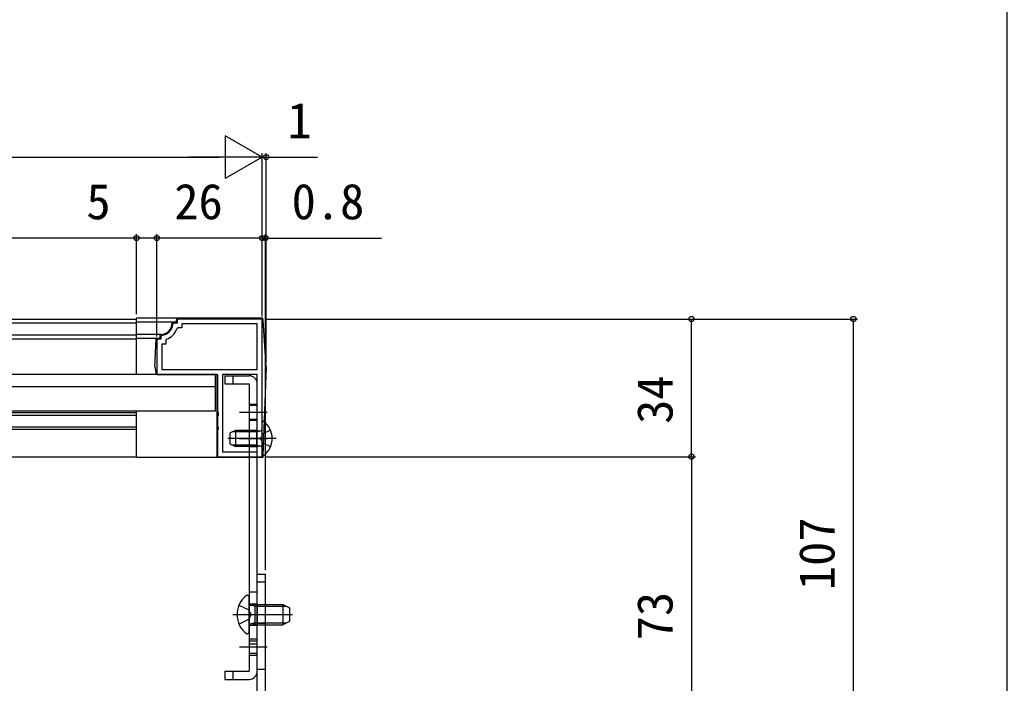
# Model space of a CAD drawing. Units: millimetres, scale not verified. Extents: x -525 to 525, y -783 to 778.
# Drawn here: x 281.1 to 525, y -343.3 to -179.4 of the extents above; entities that cross this region are included whole.
import ezdxf
from ezdxf.enums import TextEntityAlignment as Align

# ---------------------------------------------------------------- set-up
doc = ezdxf.new("R2010")
doc.units = ezdxf.units.MM
doc.header["$LTSCALE"] = 4
for name, color, linetype in [('0-2_YKK_11', 7, 'Continuous'), ('0-4_YKK_12', 2, 'Continuous'), ('0-5_YKK_13', 4, 'Continuous'), ('0-6_YKK_D', 6, 'Continuous'), ('0-7_YKK_ZWAK', 7, 'Continuous')]:
    doc.layers.add(name, color=color, linetype=linetype)
doc.styles.add('ＭＳ ゴシック', font='')
doc.styles.get('ＭＳ ゴシック').set_extended_font_data('MS Gothic')

msp = doc.modelspace()

# ---------------------------------------------------------------- linework, layer by layer
at = {"layer": '0-2_YKK_11'}
for points in [[(341, -287.341), (341, -253.341), (320, -253.341), (320, -254.341), (319.286, -254.341), (318.988, -254.614)], [(316.2, -265.841), (339.8, -265.841), (339.8, -254.541), (321.2, -254.541), (321.2, -255.541), (320.243, -255.541), (319.96, -255.741)], [(316.273, -257.328), (316, -257.627), (316, -258.341), (315, -258.341), (315, -267.041), (330, -267.041), (330, -276.383), (330.12, -276.566), (330.12, -277.116), (330, -277.299), (330, -279.883), (330.12, -280.066), (330.12, -280.616), (330, -280.799), (330, -287.341), (341, -287.341)], [(317.4, -258.301), (317.2, -258.584), (317.2, -259.541), (316.2, -259.541), (316.2, -265.841)]]:
    msp.add_lwpolyline(points, dxfattribs=at)
msp.add_lwpolyline([(331.2, -267.041), (331.2, -286.141), (339.8, -286.141), (339.8, -267.041)], close=True, dxfattribs=at)
for radius, start, end in [(3, 275.2154, 354.78348), (4.2, 289.46987, 340.52763)]:
    msp.add_arc((316, -254.341), radius, start, end, dxfattribs=at)
at = {"layer": '0-4_YKK_12'}
for p, q in [((183.5, -253.341), (310, -253.341)), ((310, -267.041), (310, -253.341)), ((310, -254.336), (183.5, -254.336)), ((310, -257.341), (183.5, -257.341)), ((310, -258.341), (183.5, -258.341)), ((329.7, -267.041), (183.5, -267.041)), ((310.2, -267.041), (183.5, -267.041)), ((329.5, -276.041), (329.5, -267.041)), ((183.5, -270.041), (329.5, -270.041)), ((183.5, -276.041), (329.5, -276.041)), ((310, -276.541), (183.5, -276.541)), ((310, -277.141), (183.5, -277.141)), ((310, -287.341), (310, -276.041)), ((310, -280.041), (183.5, -280.041)), ((310, -280.641), (183.5, -280.641)), ((183.5, -287.341), (310, -287.341))]:
    msp.add_line(p, q, dxfattribs=at)
at = {"layer": '0-5_YKK_13'}
for p, q in [((340.732, -253.141), (310, -253.141)), ((310, -267.041), (310, -253.141)), ((341.2, -253.141), (340.726, -253.141)), ((341.231, -253.608), (341.2, -253.141)), ((318.8, -254.341), (318.8, -254.141)), ((342, -265.141), (341.231, -253.608)), ((316, -257.141), (310, -257.141)), ((315.8, -258.141), (310, -258.141)), ((314.5, -265.141), (314.8, -258.141)), ((315.8, -258.141), (315.8, -257.141)), ((314.5, -265.141), (314.8, -267.041)), ((342, -265.141), (341.217, -287.059)), ((329.8, -267.041), (310, -267.041)), ((329.8, -267.041), (329.8, -287.541)), ((331.8, -267.344), (337.8, -267.344)), ((333.8, -267.344), (333.8, -269.344)), ((337.8, -269.344), (337.8, -340.341)), ((339.8, -340.341), (339.8, -269.344)), ((337.8, -274.341), (339.8, -274.341)), ((337.8, -274.591), (339.8, -274.591)), ((310, -287.541), (310, -276.041)), ((335.381, -276.341), (342.273, -276.341)), ((337.8, -278.091), (339.8, -278.091)), ((337.8, -278.341), (339.8, -278.341)), ((341, -286.817), (341, -278.865)), ((344.5, -282.841), (332.537, -282.841)), ((334.4, -280.841), (333, -281.541)), ((333, -281.541), (333, -284.141)), ((339.6, -281.22), (333.642, -281.22)), ((339.6, -280.841), (334.4, -280.841)), ((334.4, -280.841), (334.4, -284.841)), ((335.381, -282.841), (342.273, -282.841)), ((337.8, -280.841), (339.8, -280.841)), ((337.8, -281.091), (339.8, -281.091)), ((339.6, -280.841), (339.6, -284.841)), ((339.6, -280.841), (340.413, -280.986)), ((339.6, -281.22), (340.615, -280.98)), ((341.212, -281.696), (340.603, -282.841)), ((341.212, -283.986), (340.603, -282.841)), ((343.077, -280.766), (341.212, -281.696)), ((333, -284.141), (334.4, -284.841)), ((339.6, -284.462), (333.642, -284.462)), ((339.6, -284.841), (334.4, -284.841)), ((337.8, -284.591), (339.8, -284.591)), ((337.8, -284.841), (339.8, -284.841)), ((339.6, -284.462), (340.615, -284.702)), ((339.6, -284.841), (340.413, -284.696)), ((343.077, -284.916), (341.212, -283.986)), ((340.718, -287.541), (310, -287.541)), ((341.2, -287.541), (340.713, -287.541)), ((341.217, -287.059), (341.2, -287.541)), ((339.8, -316.341), (341.8, -316.341)), ((339.8, -358.341), (339.8, -316.341)), ((341.8, -358.341), (341.8, -316.341)), ((339.8, -318.273), (341.8, -318.273)), ((337.201, -321.591), (337.3, -321.591)), ((337.8, -320.691), (339.8, -320.691)), ((335.288, -323.991), (337.705, -325.196)), ((337.8, -330.591), (337.8, -322.091)), ((337.8, -323.691), (339.8, -323.691)), ((339.2, -324.274), (338.277, -324.081)), ((339.2, -323.841), (338.605, -324.057)), ((339.2, -323.841), (339.2, -328.841)), ((339.2, -323.841), (346.1, -323.841)), ((339.2, -324.274), (347.02, -324.274)), ((339.8, -324.051), (339.8, -329.051)), ((339.8, -324.241), (341.8, -324.241)), ((346.1, -323.841), (347.8, -324.641)), ((346.1, -323.841), (346.1, -328.841)), ((333.8, -326.341), (348.5, -326.341)), ((338.314, -326.341), (337.705, -325.196)), ((338.314, -326.341), (337.705, -327.486)), ((347.8, -324.641), (347.8, -328.041)), ((335.288, -328.691), (337.705, -327.486)), ((337.8, -328.991), (339.8, -328.991)), ((339.2, -328.408), (338.277, -328.602)), ((339.2, -328.841), (338.605, -328.625)), ((339.2, -328.408), (347.02, -328.408)), ((339.2, -328.841), (346.1, -328.841)), ((339.8, -328.441), (341.8, -328.441)), ((347.8, -328.041), (346.1, -328.841)), ((337.201, -331.091), (337.3, -331.091)), ((337.8, -332.341), (339.8, -332.341)), ((337.8, -332.841), (339.8, -332.841)), ((337.8, -333.609), (339.8, -333.609)), ((335.381, -334.341), (342.273, -334.341)), ((337.8, -335.841), (339.8, -335.841)), ((337.8, -336.341), (339.8, -336.341)), ((331.8, -340.341), (337.8, -340.341)), ((333.8, -340.341), (333.8, -342.341)), ((339.8, -339.841), (341.8, -339.841))]:
    msp.add_line(p, q, dxfattribs=at)
for points in [[(319.8, -253.641), (319.8, -254.141), (310, -254.141)], [(331.8, -267.344), (331.8, -269.344), (337.8, -269.344)], [(331.8, -340.341), (331.8, -342.341), (337.8, -342.341)]]:
    msp.add_lwpolyline(points, dxfattribs=at)
for centre, radius, start, end in [((320.3, -253.641), 0.5, 90, 180), ((340.732, -253.641), 0.5, 3.81407, 90), ((316, -254.341), 2.8, 270, 0), ((337.8, -269.344), 2, 0, 90), ((341.274, -278.865), 0.274, 52.28591, 180), ((338.2, -282.841), 5.3, 306.68934, 53.31066), ((340.5, -280.493), 0.5, 259.90904, 0), ((340.5, -285.189), 0.5, 0, 100.09096), ((340.718, -287.041), 0.5, 270, 357.95459), ((341.274, -286.817), 0.274, 180, 307.71409), ((340.7, -326.341), 5.9, 126.38156, 233.61844), ((337.3, -322.091), 0.5, 0, 90), ((338.4, -323.493), 0.6, 180, 289.96957), ((338.4, -329.189), 0.6, 70.03043, 180), ((337.3, -330.591), 0.5, 270, 0), ((337.8, -340.341), 2, 270, 0)]:
    msp.add_arc(centre, radius, start, end, dxfattribs=at)
at = {"layer": '0-6_YKK_D'}
for p, q in [((341, -213.341), (331.907, -208.091)), ((331.907, -208.091), (331.907, -218.591)), ((-356.5, -213.341), (330.5, -213.341)), ((341, -213.341), (322.814, -213.341)), ((341, -213.341), (331.907, -218.591)), ((341, -213.341), (338.45, -213.341)), ((341, -240.341), (341, -212.341)), ((341, -252.641), (341, -212.341)), ((341, -213.341), (342, -213.341)), ((342, -264.141), (342, -212.341)), ((342, -213.341), (354.714, -213.341)), ((310, -233.341), (-336, -233.341)), ((310, -252.141), (310, -232.341)), ((310, -252.141), (310, -232.341)), ((315, -257.641), (315, -232.341)), ((315, -257.641), (315, -232.341)), ((341, -233.341), (315, -233.341)), ((341, -233.341), (338.45, -233.341)), ((341, -252.641), (341, -232.341)), ((341, -252.641), (341, -232.341)), ((341, -233.341), (341.8, -233.341)), ((341.8, -315.341), (341.8, -232.341)), ((341.8, -233.341), (370.468, -233.341)), ((341.7, -253.341), (448.001, -253.341)), ((341.7, -253.341), (488.001, -253.341)), ((447.001, -287.341), (447.001, -253.341)), ((487.001, -360.341), (487.001, -253.341)), ((341.7, -287.341), (448.001, -287.341)), ((341.7, -287.341), (448.001, -287.341)), ((447.001, -287.341), (447.001, -360.341))]:
    msp.add_line(p, q, dxfattribs=at)
msp.add_lwpolyline([(315, -233.341), (310, -233.341), (296.496, -233.341)], dxfattribs=at)
for centre in [(342, -213.341), (310, -233.341), (310, -233.341), (315, -233.341), (315, -233.341), (341, -233.341), (341, -233.341), (341.8, -233.341), (447.001, -253.341), (487.001, -253.341), (447.001, -287.341), (447.001, -287.341)]:
    msp.add_circle(centre, 0.637, dxfattribs=at)
at = {"layer": '0-7_YKK_ZWAK'}
msp.add_lwpolyline([(-525, -782.8), (525, -782.8), (525, 747.2)], dxfattribs=at)

# ---------------------------------------------------------------- texts
at = {"layer": '0-6_YKK_D', "style": 'ＭＳ ゴシック'}
for s, p in [('1', (347.259, -211.341)), ('5', (297.609, -231.341)), ('26', (319.307, -231.341)), ('0.8', (348.287, -231.341))]:
    msp.add_text(s, height=8.798, dxfattribs=at).set_placement(p, align=Align.BOTTOM_LEFT)
for s, p in [('34', (445.001, -279.239)), ('107', (485.001, -320.307)), ('73', (445.001, -332.704))]:
    msp.add_text(s, height=8.798, rotation=90, dxfattribs=at).set_placement(p, align=Align.BOTTOM_LEFT)

doc.saveas('drawing.dxf')
